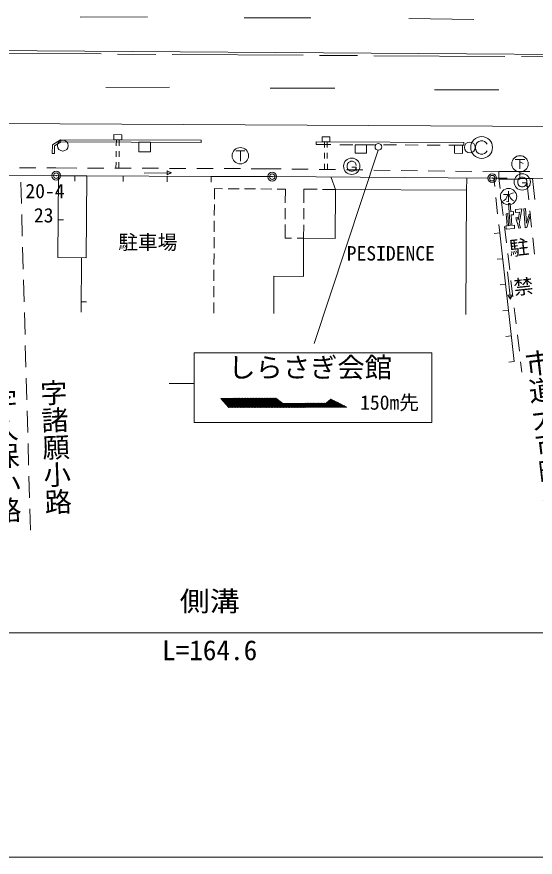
# Model space of a CAD drawing. Units: millimetres, scale not verified. Extents: x 40000 to 680000, y 20000 to 380000.
# Drawn here: x 407488 to 454980, y 205000 to 282039 of the extents above; entities that cross this region are included whole.
import ezdxf
from ezdxf.enums import TextEntityAlignment as Align

# ---------------------------------------------------------------- set-up
doc = ezdxf.new("R2010")
doc.units = ezdxf.units.MM
doc.header["$LTSCALE"] = 1000
doc.header["$PDMODE"] = 32
doc.header["$PDSIZE"] = 500
doc.linetypes.add('CHAIN', pattern=[18.5, 12, -1.5, 3.5, -1.5])
for name, color, linetype, lineweight in [('M-BGD', 7, 'Continuous', 13), ('M-BGD-EXST', 7, 'Continuous', 13), ('M-BMK', 2, 'CHAIN', 13), ('M-BMK-OTRS', 5, 'Continuous', 13), ('M-BMK-ROW', 30, 'Continuous', 13), ('M-STR-HTXT', 7, 'Continuous', 13), ('M-STR-STRC', 7, 'Continuous', 13), ('M-TTL-BAND', 7, 'Continuous', 13)]:
    doc.layers.add(name, color=color, linetype=linetype, lineweight=lineweight)
doc.layers.add('M-BMK-HTXT', color=7, linetype='Continuous')
doc.styles.add('@ＭＳ ゴシック', font='')
doc.styles.add('ＭＳ ゴシック', font='')
doc.styles.get('@ＭＳ ゴシック').set_extended_font_data('@MS Gothic')
doc.styles.get('ＭＳ ゴシック').set_extended_font_data('MS Gothic')

msp = doc.modelspace()

# ---------------------------------------------------------------- linework, layer by layer
at = {"layer": 'M-BGD'}
for p, q in [((424373, 270725), (411489, 270775)), ((416609, 270756), (416601, 270210)), ((416879, 270754), (416869, 270209)), ((424372, 270521), (424373, 270725)), ((434905, 270588), (434904, 270328)), ((434905, 270588), (448442, 270523)), ((435680, 270064), (435680, 270584)), ((435927, 270583), (435930, 270061)), ((448442, 270523), (448440, 270264)), ((416594, 269710), (416587, 269210)), ((416861, 269709), (416852, 269209)), ((434904, 270328), (436272, 270322)), ((437072, 270318), (438272, 270312)), ((439072, 270308), (440272, 270303)), ((441072, 270299), (442272, 270293)), ((443072, 270289), (444272, 270284)), ((445072, 270280), (446272, 270274)), ((447072, 270270), (448440, 270264)), ((410941, 269518), (410741, 269520)), ((435680, 269064), (435680, 269564)), ((435933, 269561), (435936, 269061)), ((407741, 268198), (409241, 268193)), ((410241, 268189), (411061, 268187)), ((411061, 268187), (412975, 268179)), ((413975, 268175), (415474, 268169)), ((416474, 268165), (417974, 268159)), ((416579, 268710), (416571, 268164)), ((416843, 268709), (416834, 268163)), ((418974, 268155), (420474, 268149)), ((421474, 268145), (422974, 268139)), ((423974, 268135), (425474, 268129)), ((426474, 268124), (427974, 268118)), ((428974, 268114), (430888, 268107)), ((430888, 268107), (431693, 268096)), ((435680, 268043), (435680, 268564)), ((435939, 268561), (435942, 268040)), ((411257, 259975), (411304, 267475)), ((411304, 267475), (412804, 267465)), ((412804, 267465), (412801, 266965)), ((412804, 267465), (413904, 267458)), ((413904, 267458), (413857, 259959)), ((413904, 267458), (425304, 267387)), ((417223, 267438), (417220, 266938)), ((419146, 267714), (421646, 267733)), ((421263, 267412), (421260, 266912)), ((421270, 267917), (421646, 267733)), ((421272, 267542), (421270, 267917)), ((421646, 267733), (421272, 267542)), ((425304, 267387), (425301, 266887)), ((432693, 268083), (434192, 268063)), ((435192, 268050), (436692, 268030)), ((437692, 268017), (439192, 267997)), ((440192, 267984), (441692, 267964)), ((442692, 267951), (444192, 267931)), ((445191, 267918), (446691, 267898)), ((447691, 267885), (449191, 267865)), ((450191, 267852), (450996, 267841)), ((450996, 267841), (451983, 267843)), ((452983, 267845), (454483, 267848)), ((407852, 266875), (407906, 264917)), ((436304, 267318), (436697, 266216)), ((448704, 267240), (448697, 266140)), ((451047, 267248), (452428, 267238)), ((451186, 267247), (451269, 266474)), ((451645, 267244), (451758, 266293)), ((453428, 267231), (454808, 267221)), ((454392, 265252), (454187, 267225)), ((454734, 267222), (454948, 265302)), ((425597, 266285), (425591, 265335)), ((426347, 266280), (425597, 266285)), ((427847, 266271), (426847, 266277)), ((429347, 266262), (428347, 266268)), ((430847, 266252), (429847, 266259)), ((432097, 266244), (431347, 266249)), ((432097, 266244), (432089, 264994)), ((433797, 266234), (433789, 264984)), ((434997, 266226), (433797, 266234)), ((436697, 266216), (435497, 266223)), ((436697, 266216), (436669, 261716)), ((448697, 266140), (436697, 266216)), ((448697, 266140), (448625, 254741)), ((451377, 265480), (451538, 263989)), ((451876, 265300), (452053, 263810)), ((425588, 264835), (425582, 263835)), ((432086, 264494), (432080, 263494)), ((433786, 264484), (433780, 263484)), ((454651, 262766), (454496, 264257)), ((407934, 263918), (407990, 261919)), ((411279, 263434), (411779, 263431)), ((425579, 263335), (425572, 262335)), ((432077, 262995), (432069, 261745)), ((433777, 262984), (433769, 261734)), ((451645, 262994), (451729, 262221)), ((452171, 262817), (452348, 261328)), ((451729, 262221), (451232, 262165)), ((451729, 262221), (453056, 250443)), ((425569, 261835), (425563, 260835)), ((432669, 261741), (432069, 261745)), ((433769, 261734), (433169, 261738)), ((433769, 261734), (433747, 258234)), ((436669, 261716), (433769, 261734)), ((454910, 260279), (454755, 261771)), ((408017, 260919), (408073, 258920)), ((413857, 259959), (411257, 259975)), ((413373, 254961), (413404, 259962)), ((425560, 260335), (425554, 259335)), ((451994, 259866), (451497, 259810)), ((452466, 260335), (452644, 258845)), ((425551, 258835), (425544, 257835)), ((431047, 258251), (431026, 254851)), ((433747, 258234), (431047, 258251)), ((452438, 258648), (452712, 256163)), ((408101, 257920), (408156, 255921)), ((425541, 257335), (425535, 256335)), ((452259, 257510), (451762, 257454)), ((452762, 257852), (452939, 256362)), ((452484, 256516), (452857, 256557)), ((452857, 256557), (452712, 256163)), ((413379, 255921), (413879, 255918)), ((425532, 255835), (425526, 254885)), ((452712, 256163), (452484, 256516)), ((452525, 255154), (452028, 255098)), ((453057, 255369), (453234, 253880)), ((408184, 254921), (408240, 252922)), ((452790, 252799), (452293, 252743)), ((453352, 252887), (453529, 251397)), ((408267, 251922), (408323, 249923)), ((453056, 250443), (452559, 250387)), ((453056, 250443), (452559, 250387)), ((453647, 250404), (453760, 249453)), ((408351, 248924), (408406, 246924)), ((408434, 245925), (408490, 243926)), ((408518, 242926), (408573, 240927)), ((408601, 239927), (408656, 237928)), ((408684, 236928), (408739, 234970))]:
    msp.add_line(p, q, dxfattribs=at)
for points in [[(416384, 270756), (417103, 270754), (417105, 271234), (416386, 271237)], [(418666, 270545), (419750, 270540), (419746, 269666), (418663, 269670)], [(435459, 270585), (436155, 270582), (436158, 271025), (435461, 271029)], [(438477, 270311), (439541, 270306), (439538, 269535), (438474, 269540)], [(447582, 270268), (448318, 270265), (448314, 269523), (447578, 269527)], [(451644, 267843), (453571, 267846), (453573, 267170), (451645, 267166)]]:
    msp.add_lwpolyline(points, close=True, dxfattribs=at)
for points in [[(411489, 270775), (410748, 270317), (410741, 269520)], [(410941, 269518), (410947, 270205), (411546, 270575), (424372, 270521)], [(411304, 267475), (411096, 267477), (390971, 267587), (370695, 267627), (351060, 267769), (342447, 261348), (336127, 241008)], [(451047, 267248), (430888, 267385), (425304, 267387)], [(502026, 262651), (497598, 266887), (492255, 266954), (471445, 267157), (454808, 267221)]]:
    msp.add_lwpolyline(points, dxfattribs=at)
for centre, radius in [((411703, 270233), 500), ((440611, 270120), 305), ((448992, 270062), 500)]:
    msp.add_circle(centre, radius, dxfattribs=at)
at = {"layer": 'M-BGD-EXST'}
for p, q in [((427554, 269754), (428379, 269754)), ((427967, 269754), (427967, 268817)), ((453139, 268971), (454039, 268971)), ((453589, 268971), (453589, 268108)), ((437798, 268567), (437760, 268417)), ((437760, 268417), (437760, 268267)), ((437760, 268267), (437798, 268117)), ((437873, 268679), (437798, 268567)), ((437798, 268117), (437873, 268004)), ((437985, 268754), (437873, 268679)), ((438098, 268792), (437985, 268754)), ((438248, 268792), (438098, 268792)), ((438173, 268267), (438585, 268267)), ((438360, 268754), (438248, 268792)), ((438473, 268679), (438360, 268754)), ((438548, 268567), (438473, 268679)), ((438473, 268004), (438548, 268117)), ((438585, 268417), (438548, 268567)), ((438548, 268117), (438585, 268267)), ((438585, 268267), (438585, 267892)), ((453589, 268746), (453889, 268596)), ((437873, 268004), (437985, 267929)), ((437985, 267929), (438098, 267892)), ((438098, 267892), (438248, 267892)), ((438248, 267892), (438360, 267929)), ((438360, 267929), (438473, 268004)), ((453717, 267353), (453604, 267315)), ((453867, 267353), (453717, 267353)), ((453979, 267315), (453867, 267353)), ((453417, 267128), (453379, 266978)), ((453379, 266978), (453379, 266828)), ((453379, 266828), (453417, 266678)), ((453492, 267240), (453417, 267128)), ((453417, 266678), (453492, 266565)), ((453604, 267315), (453492, 267240)), ((453492, 266565), (453604, 266490)), ((453792, 266828), (454204, 266828)), ((454092, 267240), (453979, 267315)), ((453979, 266490), (454092, 266565)), ((454167, 267128), (454092, 267240)), ((454092, 266565), (454167, 266678)), ((454204, 266978), (454167, 267128)), ((454167, 266678), (454204, 266828)), ((454204, 266828), (454204, 266453)), ((452539, 266046), (452539, 265071)), ((452989, 265896), (452577, 265746)), ((453604, 266490), (453717, 266453)), ((453717, 266453), (453867, 266453)), ((453867, 266453), (453979, 266490)), ((452089, 265746), (452464, 265746)), ((452277, 265334), (452089, 265184)), ((452389, 265521), (452277, 265334)), ((452539, 265071), (452352, 265109)), ((452464, 265746), (452389, 265521)), ((452577, 265746), (452727, 265409)), ((452727, 265409), (452839, 265296)), ((452839, 265296), (452989, 265184))]:
    msp.add_line(p, q, dxfattribs=at)
for centre in [(427967, 269304), (438173, 268342), (453589, 268558), (453792, 266903), (452539, 265559)]:
    msp.add_circle(centre, 750, dxfattribs=at)
at = {"layer": 'M-BMK'}
msp.add_lwpolyline([(66272, 280761), (166309, 280309), (266216, 279454), (343192, 279028), (366214, 278940), (466168, 278307), (566755, 277905)], dxfattribs=at)
at = {"layer": 'M-BMK-OTRS'}
msp.add_line((361152, 272507), (496556, 271774), dxfattribs=at)
at = {"layer": 'M-BMK-ROW'}
for centre in [(411096, 267477), (430888, 267385), (451047, 267248)]:
    msp.add_circle(centre, 400, dxfattribs=at)
for p in [(411096, 267477), (430888, 267385), (451047, 267248)]:
    msp.add_point(p, dxfattribs=at)
at = {"layer": 'M-STR-HTXT'}
for p, q in [((440589, 269816), (434733, 252093)), ((341818, 225555), (502065, 225555))]:
    msp.add_line(p, q, dxfattribs=at)
at = {"layer": 'M-STR-STRC'}
for p, q in [((413301, 282019), (419454, 282039)), ((428322, 281945), (434427, 281934)), ((443410, 281872), (449360, 281795)), ((415641, 275557), (421490, 275588)), ((430708, 275493), (436621, 275493)), ((445744, 275334), (451657, 275334)), ((449674, 270512), (449574, 270362)), ((449824, 270612), (449674, 270512)), ((449974, 270662), (449824, 270612)), ((450174, 270662), (449974, 270662)), ((450324, 270612), (450174, 270662)), ((450474, 270512), (450324, 270612)), ((450574, 270362), (450474, 270512)), ((449574, 270362), (449524, 270162)), ((449524, 270162), (449524, 269962)), ((449524, 269962), (449574, 269762)), ((449574, 269762), (449674, 269612)), ((450474, 269612), (450574, 269762)), ((449674, 269612), (449824, 269512)), ((449824, 269512), (449974, 269462)), ((449974, 269462), (450174, 269462)), ((450174, 269462), (450324, 269512)), ((450324, 269512), (450474, 269612)), ((452545, 264927), (452690, 264938)), ((452690, 264938), (452745, 264165)), ((453165, 264389), (453745, 264430)), ((453165, 264389), (453745, 264430)), ((453186, 264099), (453165, 264389)), ((453745, 264430), (453524, 263056)), ((453938, 264444), (454083, 264454)), ((454061, 262706), (453938, 264444)), ((454083, 264454), (454176, 263128)), ((452320, 263990), (452465, 264000)), ((452399, 262879), (452320, 263990)), ((452544, 262890), (452465, 264000)), ((452986, 264182), (452745, 264165)), ((452765, 263876), (452833, 262910)), ((453186, 264099), (453549, 264125)), ((453220, 263617), (453360, 263655)), ((453220, 263617), (453481, 262665)), ((453360, 263655), (453432, 263394)), ((453549, 264125), (453432, 263394)), ((454419, 263946), (454176, 263128)), ((454558, 263905), (454205, 262716)), ((454558, 263905), (454419, 263946)), ((452302, 262873), (452399, 262879)), ((452302, 262873), (452323, 262583)), ((453075, 262927), (452833, 262910)), ((453095, 262638), (453075, 262927)), ((453481, 262665), (453621, 262703)), ((453524, 263056), (453621, 262703)), ((454061, 262706), (454205, 262716)), ((452323, 262583), (453095, 262638)), ((421448, 248418), (423723, 248418)), ((426203, 247032), (426229, 247058)), ((427000, 246230), (426235, 246995)), ((426269, 246956), (426372, 247059)), ((427141, 246230), (426312, 247059)), ((426334, 246880), (426514, 247060)), ((426400, 246805), (426656, 247061)), ((427282, 246230), (426453, 247060)), ((426466, 246729), (426798, 247062)), ((426531, 246653), (426941, 247063)), ((427424, 246230), (426594, 247060)), ((426597, 246577), (427083, 247063)), ((426663, 246502), (427225, 247064)), ((426728, 246426), (427367, 247065)), ((427565, 246231), (426734, 247061)), ((426794, 246350), (427510, 247066)), ((426860, 246275), (427652, 247067)), ((427706, 246231), (426875, 247062)), ((426956, 246230), (427794, 247068)), ((427847, 246231), (427015, 247063)), ((427098, 246230), (427937, 247069)), ((427989, 246231), (427156, 247064)), ((427240, 246230), (428079, 247069)), ((428130, 246231), (427297, 247065)), ((427381, 246230), (428221, 247070)), ((428271, 246232), (427437, 247066)), ((427523, 246231), (428363, 247071)), ((428412, 246232), (427578, 247066)), ((427664, 246231), (428506, 247072)), ((428554, 246232), (427718, 247067)), ((427806, 246231), (428648, 247073)), ((428695, 246232), (427859, 247068)), ((427948, 246231), (428790, 247074)), ((428836, 246232), (427999, 247069)), ((428089, 246231), (428932, 247074)), ((428977, 246233), (428140, 247070)), ((428231, 246232), (429075, 247075)), ((429118, 246233), (428281, 247071)), ((428372, 246232), (429217, 247076)), ((429260, 246233), (428421, 247071)), ((428514, 246232), (429359, 247077)), ((429401, 246233), (428562, 247072)), ((428656, 246232), (429502, 247078)), ((429542, 246233), (428702, 247073)), ((428797, 246232), (429644, 247079)), ((429683, 246234), (428843, 247074)), ((428939, 246233), (429786, 247080)), ((429825, 246234), (428984, 247075)), ((429081, 246233), (429928, 247080)), ((429966, 246234), (429124, 247076)), ((429222, 246233), (430071, 247081)), ((430107, 246234), (429265, 247076)), ((429364, 246233), (430213, 247082)), ((430248, 246234), (429405, 247077)), ((429505, 246233), (430355, 247083)), ((430389, 246234), (429546, 247078)), ((429647, 246233), (430497, 247084)), ((430531, 246235), (429686, 247079)), ((429789, 246234), (430640, 247085)), ((430672, 246235), (429827, 247080)), ((429930, 246234), (430782, 247086)), ((430813, 246235), (429968, 247081)), ((430072, 246234), (430924, 247086)), ((430954, 246235), (430108, 247082)), ((430214, 246234), (431067, 247087)), ((431096, 246235), (430249, 247082)), ((430355, 246234), (431209, 247088)), ((431237, 246236), (430389, 247083)), ((430497, 246235), (431289, 247027)), ((431378, 246236), (430530, 247084)), ((430638, 246235), (431370, 246967)), ((431519, 246236), (430670, 247085)), ((430780, 246235), (431451, 246906)), ((431661, 246236), (430811, 247086)), ((430922, 246235), (431531, 246845)), ((431802, 246236), (430952, 247087)), ((431063, 246235), (431612, 246784)), ((431943, 246237), (431092, 247087)), ((431205, 246236), (431693, 246723)), ((432084, 246237), (431307, 247014)), ((431346, 246236), (431773, 246663)), ((431488, 246236), (431854, 246602)), ((431630, 246236), (431987, 246593)), ((431771, 246236), (432129, 246594)), ((432225, 246237), (431870, 246592)), ((431913, 246237), (432271, 246595)), ((432367, 246237), (432011, 246593)), ((432055, 246237), (432414, 246596)), ((432508, 246237), (432151, 246594)), ((432196, 246237), (432556, 246597)), ((432649, 246238), (432292, 246595)), ((432338, 246237), (432698, 246598)), ((432790, 246238), (432432, 246596)), ((432479, 246237), (432841, 246599)), ((432932, 246238), (432573, 246597)), ((432621, 246238), (432983, 246600)), ((433073, 246238), (432713, 246598)), ((432763, 246238), (433125, 246601)), ((433214, 246238), (432854, 246599)), ((432904, 246238), (433268, 246602)), ((433355, 246239), (432994, 246600)), ((433046, 246238), (433410, 246603)), ((433496, 246239), (433135, 246601)), ((433187, 246238), (433553, 246603)), ((433638, 246239), (433275, 246602)), ((433329, 246239), (433695, 246604)), ((433779, 246239), (433416, 246603)), ((433471, 246239), (433837, 246605)), ((433920, 246239), (433556, 246604)), ((433612, 246239), (433980, 246606)), ((434061, 246240), (433696, 246604)), ((433754, 246239), (434122, 246607)), ((434203, 246240), (433837, 246605)), ((433896, 246239), (434264, 246608)), ((434344, 246240), (433977, 246606)), ((434037, 246240), (434407, 246609)), ((434485, 246240), (434118, 246607)), ((434179, 246240), (434549, 246610)), ((434626, 246240), (434258, 246608)), ((434320, 246240), (434692, 246611)), ((434768, 246241), (434399, 246609)), ((434462, 246240), (434834, 246612)), ((434909, 246241), (434539, 246610)), ((434604, 246240), (434976, 246613)), ((435050, 246241), (434680, 246611)), ((434745, 246240), (435119, 246614)), ((435191, 246241), (434820, 246612)), ((434887, 246241), (435261, 246615)), ((435332, 246241), (434961, 246613)), ((435028, 246241), (435403, 246616)), ((435474, 246241), (435101, 246614)), ((435170, 246241), (435546, 246617)), ((435615, 246242), (435242, 246615)), ((435312, 246241), (435688, 246618)), ((435756, 246242), (435382, 246616)), ((435453, 246241), (435914, 246702)), ((435897, 246242), (435523, 246617)), ((435595, 246242), (436325, 246972)), ((436039, 246242), (435663, 246618)), ((435737, 246242), (436419, 246924)), ((436180, 246242), (435804, 246618)), ((435878, 246242), (436512, 246876)), ((436321, 246243), (435886, 246678)), ((436462, 246243), (435962, 246743)), ((436020, 246242), (436605, 246828)), ((436603, 246243), (436038, 246808)), ((436745, 246243), (436115, 246873)), ((436161, 246242), (436698, 246779)), ((436886, 246243), (436191, 246938)), ((437027, 246244), (436270, 247000)), ((436303, 246243), (436792, 246731)), ((436445, 246243), (436885, 246683)), ((437168, 246244), (436563, 246849)), ((436586, 246243), (436978, 246635)), ((436728, 246243), (437071, 246587)), ((437310, 246244), (436856, 246698)), ((436869, 246243), (437164, 246538)), ((437451, 246244), (437148, 246547)), ((437011, 246244), (437258, 246490)), ((437153, 246244), (437351, 246442)), ((437294, 246244), (437444, 246394)), ((437436, 246244), (437537, 246346)), ((437592, 246244), (437441, 246396)), ((437578, 246244), (437631, 246297)), ((437719, 246245), (437724, 246249))]:
    msp.add_line(p, q, dxfattribs=at)
for points in [[(361219, 279265), (466186, 278512), (496663, 278266)], [(452544, 262890), (452689, 262900), (452545, 264927)], [(452986, 264182), (453006, 263893), (452765, 263876)]]:
    msp.add_lwpolyline(points, dxfattribs=at)
for points in [[(445501, 244839), (423723, 244839), (423723, 251230), (445501, 251230)], [(431209, 247088), (431866, 246592), (435816, 246619), (436267, 247002), (437733, 246245), (426899, 246230), (426180, 247058)]]:
    msp.add_lwpolyline(points, close=True, dxfattribs=at)
msp.add_circle((450074, 270062), 1000, dxfattribs=at)
at = {"layer": 'M-TTL-BAND'}
msp.add_line((40000, 205000), (579000, 205000), dxfattribs=at)

# ---------------------------------------------------------------- texts
at = {"layer": 'M-BGD', "style": 'ＭＳ ゴシック'}
for s, p in [('駐車場', (419494, 260316)), ('PESIDENCE', (441751, 259301))]:
    msp.add_text(s, height=1320, dxfattribs=at).set_placement(p, align=Align.BOTTOM_CENTER)
at = {"layer": 'M-BMK-HTXT', "style": 'ＭＳ ゴシック'}
for s, p in [('20-4', (410071, 265012)), ('23', (409954, 262792))]:
    msp.add_text(s, height=1320, dxfattribs=at).set_placement(p, align=Align.BOTTOM_CENTER)
at = {"layer": 'M-BMK-HTXT', "style": '@ＭＳ ゴシック'}
msp.add_text('市道大市町久保小路線', height=1833, rotation=276.852, dxfattribs=at).set_placement((455179, 238967), align=Align.BOTTOM_CENTER)
for s, rotation, p in [('字諸願小路', 272.278, (411046, 242592)), ('字久保小路', 272.11, (406445, 241822))]:
    msp.add_text(s, height=1833, rotation=rotation, dxfattribs=at).set_placement(p, align=Align.MIDDLE_CENTER)
at = {"layer": 'M-STR-HTXT', "style": 'ＭＳ ゴシック', "width": 1.1}
msp.add_text('側溝', height=1833, dxfattribs=at).set_placement((425154, 226999), align=Align.BOTTOM_CENTER)
at = {"layer": 'M-STR-HTXT', "style": 'ＭＳ ゴシック'}
msp.add_text('L=164.6', height=1833, dxfattribs=at).set_placement((425154, 222507), align=Align.BOTTOM_CENTER)
at = {"layer": 'M-STR-STRC', "style": '@ＭＳ ゴシック'}
for s, p in [('駐', (453479, 260908)), ('禁', (453869, 257329))]:
    msp.add_text(s, height=1320, rotation=276.217, dxfattribs=at).set_placement(p, align=Align.MIDDLE_CENTER)
at = {"layer": 'M-STR-STRC', "style": 'ＭＳ ゴシック'}
for s, height, p in [('しらさぎ会館', 1833, (434360, 248431)), ('150m先', 1320, (441635, 245627))]:
    msp.add_text(s, height=height, dxfattribs=at).set_placement(p, align=Align.BOTTOM_CENTER)

doc.saveas('drawing.dxf')
